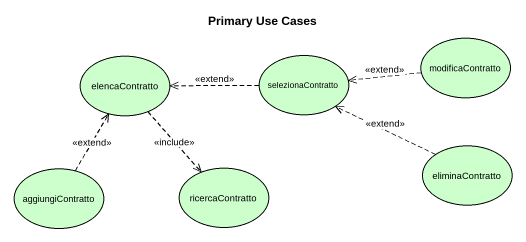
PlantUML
@startuml
title Primary Use Cases
usecase modificaContratto #CCFFCC
usecase elencaContratto #CCFFCC
usecase selezionaContratto #CCFFCC
usecase eliminaContratto #CCFFCC
usecase aggiungiContratto #CCFFCC
usecase ricercaContratto #CCFFCC
modificaContratto .left.> selezionaContratto : <<extend>>
elencaContratto ..> ricercaContratto : <<include>>
selezionaContratto .left.> elencaContratto : <<extend>>
eliminaContratto .left.> selezionaContratto : <<extend>>
aggiungiContratto .up.> elencaContratto : <<extend>>
@enduml
